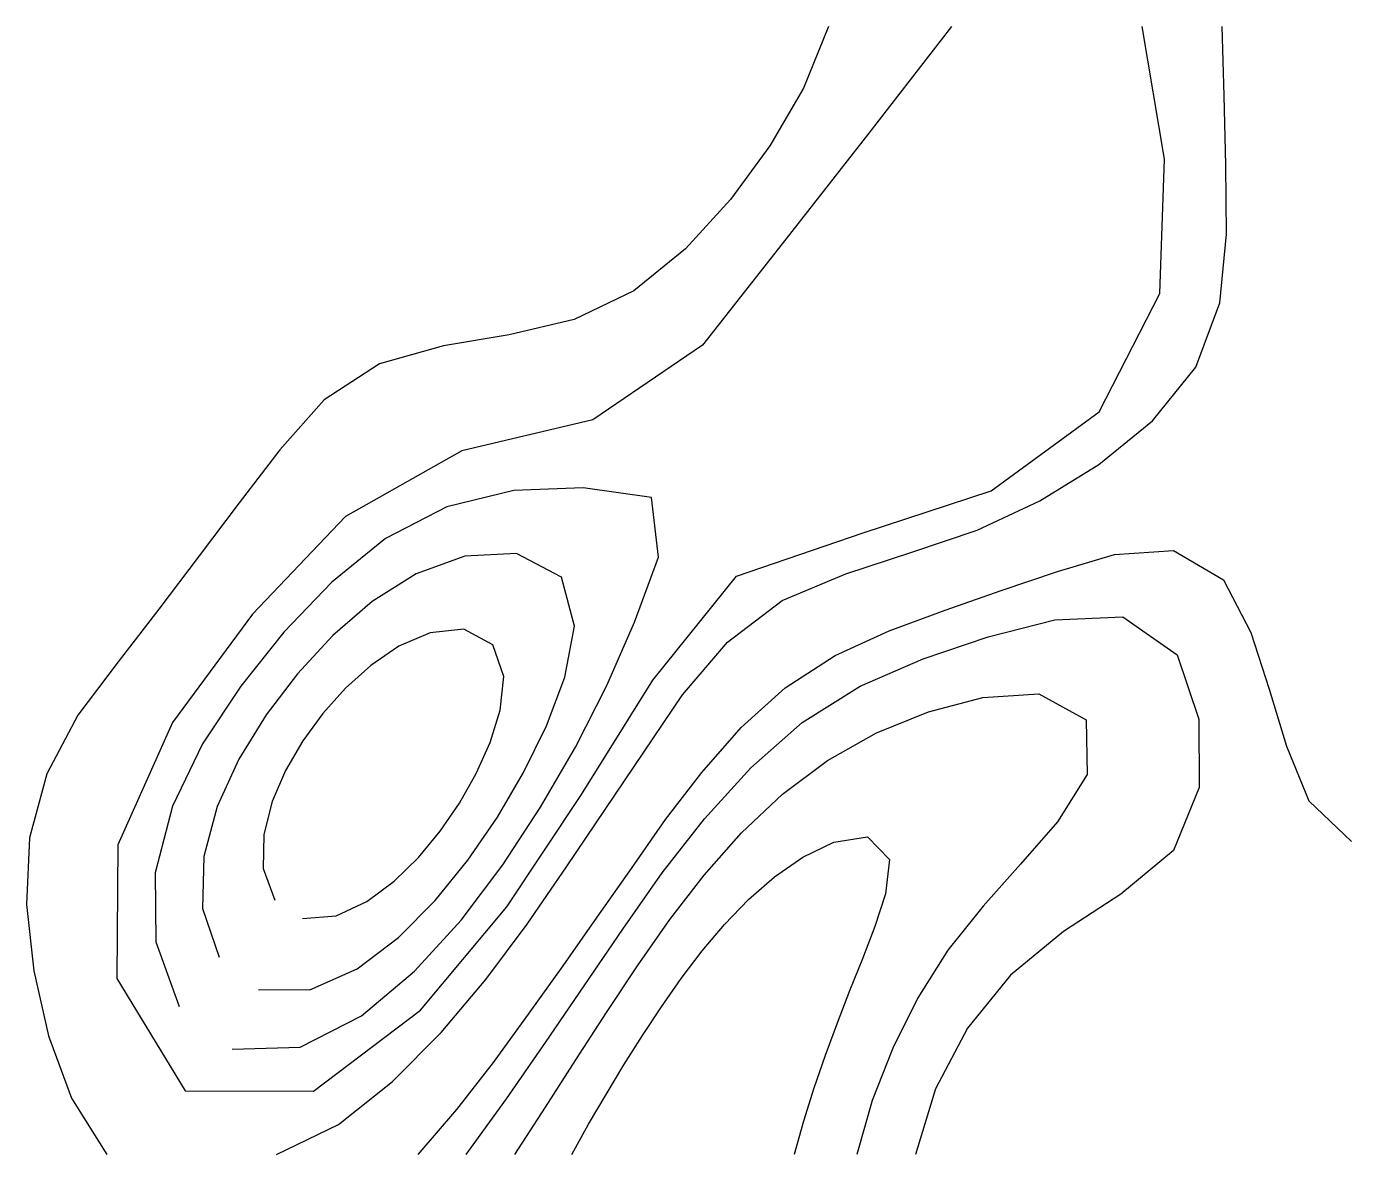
# Model space of a CAD drawing. Header units: metres. Extents: x 6.1 to 100, y 0 to 80.
import ezdxf

# ---------------------------------------------------------------- set-up
doc = ezdxf.new("R2010")
doc.units = ezdxf.units.M
doc.layers.add('CONTOURS', color=3, linetype='Continuous')

msp = doc.modelspace()

# ---------------------------------------------------------------- linework, layer by layer
at = {"layer": 'CONTOURS'}
for points, elevation in [([(62.914, 80), (61.142, 75.621), (58.768, 71.538), (55.971, 67.729), (52.786, 64.239), (49.127, 61.263), (44.884, 59.213), (40.287, 58.138), (35.626, 57.341), (31.081, 56.086), (27.15, 53.511), (24.016, 49.981), (21.143, 46.225), (18.298, 42.448), (15.437, 38.683), (12.546, 34.941), (9.7, 31.168), (7.485, 27.002), (6.26, 22.448), (6.053, 17.73), (6.571, 13.034), (7.603, 8.423), (9.255, 3.998), (11.758, 0)], 28.36), ([(71.631, 80), (65.777, 72.443), (59.89, 64.912), (53.973, 57.404), (46.22, 52.111), (36.924, 49.912), (28.666, 45.247), (22.088, 38.33), (16.417, 30.645), (12.518, 21.968), (12.458, 12.493), (17.306, 4.526), (26.412, 4.502), (33.987, 10.245), (40.103, 17.577), (45.404, 25.528), (50.451, 33.646), (56.402, 41.027), (65.387, 44.098), (74.451, 47.058), (82.102, 52.679), (86.414, 61.072), (86.731, 70.593), (85.155, 80)], 32.01), ([(23.769, 0), (28.167, 2.135), (32.015, 5.168), (35.463, 8.657), (38.629, 12.404), (41.56, 16.341), (44.332, 20.391), (47.081, 24.457), (49.823, 28.528), (52.572, 32.593), (55.752, 36.324), (59.637, 39.29), (64.152, 41.192), (68.816, 42.72), (73.469, 44.275), (77.909, 46.359), (82.078, 48.939), (85.886, 52.026), (88.965, 55.828), (90.663, 60.404), (91.126, 65.281), (91.097, 70.188), (90.976, 75.094), (90.821, 80)], 30.18), ([(20.625, 7.474), (25.454, 7.604), (29.803, 9.838), (33.558, 12.991), (36.863, 16.617), (39.818, 20.535), (42.506, 24.641), (44.968, 28.887), (47.199, 33.259), (49.171, 37.754), (50.862, 42.361), (50.364, 46.602), (45.517, 47.275), (40.617, 47.098), (35.859, 45.938), (31.514, 43.679), (27.699, 40.6), (24.308, 37.053), (21.244, 33.22), (18.543, 29.124), (16.405, 24.711), (15.174, 19.971), (15.215, 15.08), (16.88, 10.498)], 33.84), ([(22.5, 11.694), (26.137, 11.675), (29.49, 13.175), (32.428, 15.397), (35.028, 18.01), (37.349, 20.874), (39.437, 23.913), (41.304, 27.093), (42.93, 30.402), (44.223, 33.853), (44.907, 37.468), (43.983, 40.952), (40.8, 42.618), (37.137, 42.443), (33.68, 41.187), (30.566, 39.221), (27.782, 36.805), (25.279, 34.099), (23.038, 31.172), (21.099, 28.037), (19.566, 24.686), (18.623, 21.128), (18.539, 17.452), (19.708, 13.987)], 35.66), ([(33.817, 0), (36.57, 3.2), (39.171, 6.525), (41.65, 9.942), (44.099, 13.381), (46.523, 16.837), (48.947, 20.293), (51.371, 23.749), (53.934, 27.1), (56.717, 30.272), (59.851, 33.093), (63.388, 35.384), (67.22, 37.145), (71.181, 38.602), (75.162, 40.007), (79.163, 41.354), (83.207, 42.556), (87.385, 42.847), (90.921, 40.747), (92.867, 37.025), (94.158, 33.006), (95.388, 28.968), (96.968, 25.075), (100, 22.2)], 26.53), ([(37.222, 0), (40.08, 3.942), (42.846, 7.949), (45.591, 11.971), (48.347, 15.986), (51.134, 19.978), (54.126, 23.818), (57.4, 27.419), (61.05, 30.633), (65.174, 33.207), (69.629, 35.163), (74.244, 36.711), (78.959, 37.917), (83.788, 38.134), (87.649, 35.446), (89.177, 30.868), (89.194, 26.02), (87.382, 21.565), (83.652, 18.473), (79.572, 15.815), (75.833, 12.715), (72.765, 8.949), (70.503, 4.65), (69.094, 0)], 24.71), ([(25.625, 16.749), (28.009, 16.919), (30.188, 17.938), (32.12, 19.38), (33.841, 21.07), (35.378, 22.93), (36.747, 24.918), (37.939, 27.015), (38.933, 29.213), (39.646, 31.516), (39.887, 33.91), (39.127, 36.157), (37.05, 37.251), (34.668, 37.005), (32.46, 36.045), (30.469, 34.684), (28.673, 33.073), (27.065, 31.275), (25.638, 29.329), (24.426, 27.243), (23.473, 25.028), (22.882, 22.692), (22.832, 20.287), (23.652, 18.045)], 37.49), ([(40.682, 0), (42.848, 3.353), (45.013, 6.707), (47.178, 10.06), (49.376, 13.391), (51.661, 16.664), (54.105, 19.82), (56.748, 22.81), (59.648, 25.551), (62.846, 27.933), (66.313, 29.899), (70.013, 31.387), (73.868, 32.402), (77.835, 32.68), (81.182, 30.823), (81.266, 26.952), (79.159, 23.589), (76.534, 20.582), (73.873, 17.607), (71.373, 14.501), (69.263, 11.115), (67.468, 7.553), (66.016, 3.838), (64.926, 0)], 22.88), ([(44.725, 0), (45.907, 2.147), (47.142, 4.264), (48.416, 6.358), (49.725, 8.43), (51.075, 10.475), (52.478, 12.485), (53.963, 14.435), (55.539, 16.311), (57.239, 18.076), (59.079, 19.693), (61.088, 21.093), (63.293, 22.154), (65.692, 22.532), (67.242, 20.912), (66.96, 18.493), (66.206, 16.162), (65.324, 13.875), (64.418, 11.598), (63.523, 9.316), (62.671, 7.018), (61.878, 4.699), (61.149, 2.359), (60.485, 0)], 21.06)]:
    msp.add_lwpolyline(points, dxfattribs=dict(at, elevation=elevation))

doc.saveas('drawing.dxf')
